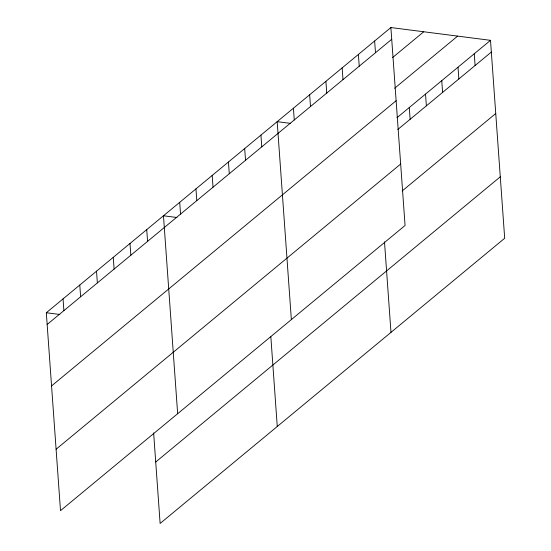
<?xml version="1.0" encoding="UTF-8"?>
<svg xmlns="http://www.w3.org/2000/svg" width="551" height="551" viewBox="0 0 551 551"><rect width="100%" height="100%" fill="white"/><g stroke="black" fill="none" stroke-linecap="round" stroke-linejoin="round"><path stroke-width="0.83" d="M390.879 27.55L405.068 225.483L60.5 510.674L46.312 312.741L390.879 27.55L490.5 40.326L504.688 238.259L160.121 523.45L153.633 432.921M47.152 324.484L391.72 39.293M392.567 57.579L423.753 31.765M394.599 88.277L457.626 36.111M51.56 385.927L396.128 100.737M396.934 117.762L490.5 40.326M397.774 129.513L491.34 52.069M56.099 449.23L400.667 164.04M402.182 190.956L495.748 113.513M155.713 462.007L500.287 176.816M290.659 123.39L277.174 121.661L291.362 319.601M176.954 217.507L163.468 215.778L177.656 413.711M46.312 312.741L59.797 314.469M474.259 53.771L475.1 65.514M458.012 67.215L458.852 78.958M441.771 80.66L442.611 92.403M425.524 94.104L426.364 105.847M409.283 107.548L410.123 119.291M374.639 40.994L375.479 52.738M384.495 241.841L390.983 332.37M358.391 54.439L359.231 66.182M342.15 67.883L342.991 79.626M325.903 81.328L326.743 93.071M309.662 94.772L310.502 106.515M293.414 108.216L294.262 119.966M260.926 135.105L261.773 146.855M270.844 336.813L277.27 426.488M244.685 148.55L245.526 160.3M228.438 161.994L229.285 173.744M212.197 175.438L213.037 187.188M195.949 188.89L196.797 200.633M179.709 202.334L180.549 214.077M146.731 229.629L147.572 241.372M129.995 243.48L130.835 255.223M113.258 257.331L114.098 269.074M96.521 271.182L97.362 282.932M79.785 285.039L80.625 296.782M63.048 298.89L63.888 310.633"/></g></svg>
